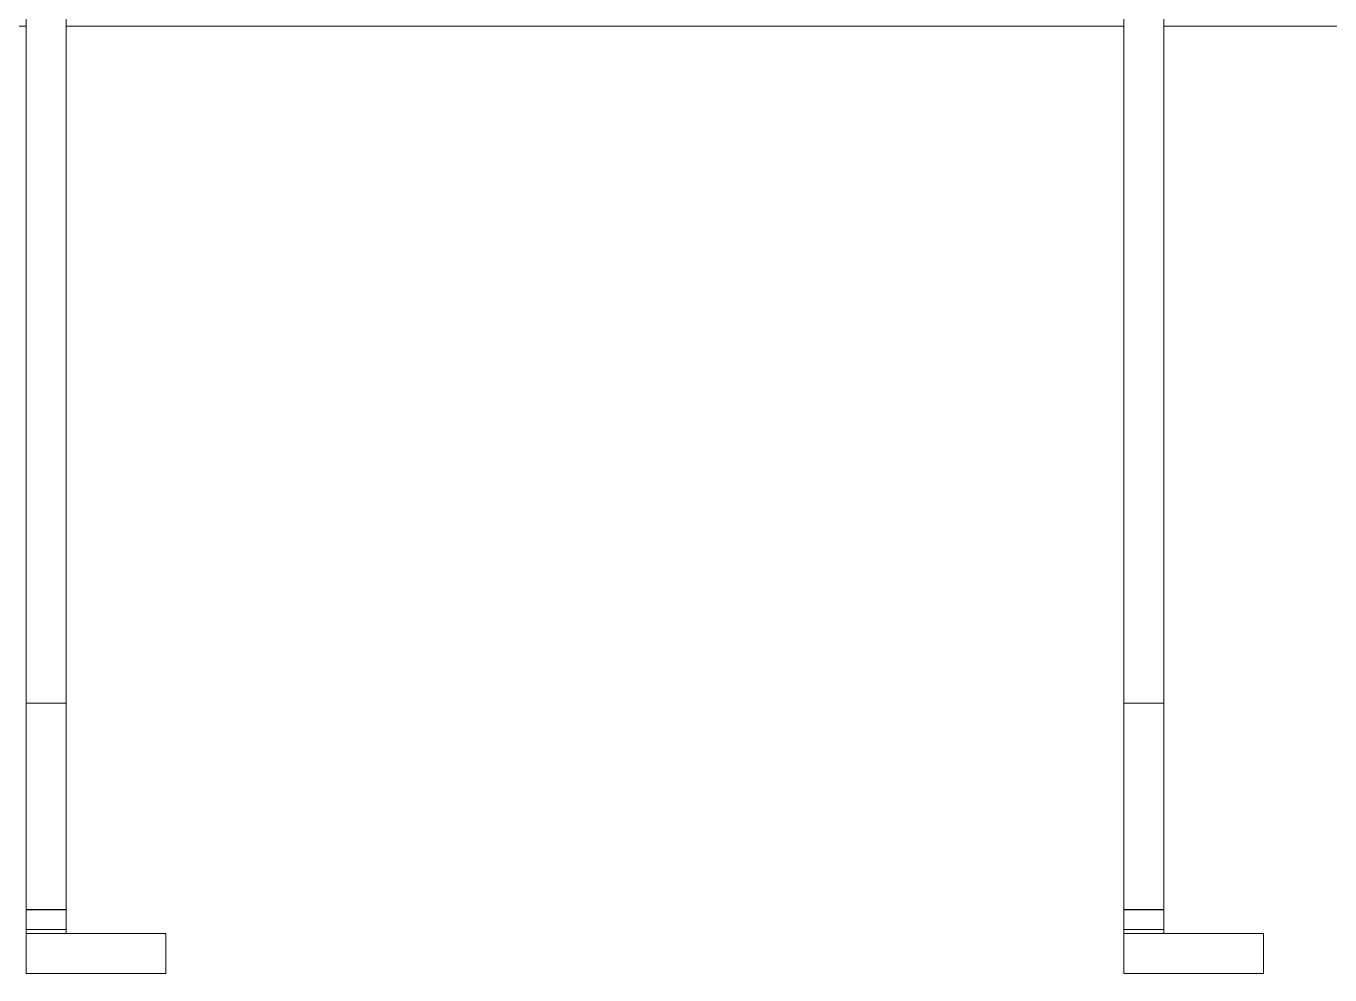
# Model space of a CAD drawing. Header units: millimetres. Extents: x -46169 to 237885, y -84465 to 18123.
# Drawn here: x 222310.4 to 222637.1, y -80952.7 to -80715.1 of the extents above; entities that cross this region are included whole.
import ezdxf

# ---------------------------------------------------------------- set-up
doc = ezdxf.new("R2010")
doc.units = ezdxf.units.MM
doc.header["$MEASUREMENT"] = 0
doc.linetypes.add('Wipeout_Contour', pattern=[1000, 0, -1000])
doc.layers.add('New_A-20-M_Floor_Slab', color=7, linetype='Continuous')
doc.layers.add('New_A-35-M_FFE_Fixed', color=7, linetype='Continuous')
doc.layers.add('New_A-20-M_Floor_Slab_Pen_No__87', color=8, linetype='Continuous', lineweight=20)
doc.layers.add('New_A-35-M_FFE_Fixed_Pen_No__93', color=8, linetype='Continuous', lineweight=13)

# ---------------------------------------------------------------- blocks, each defined once
blk = doc.blocks.new('Section Elem_266_4', base_point=(208268.76, -84332.61))
at = {"color": 254, "linetype": 'Wipeout_Contour', "lineweight": 0, "ltscale": 43042086.18620662}
blk.add_wipeout([(222238.62, -80784.11), (222303.32, -80784.11), (222303.32, -80953.11), (233391.17, -80953.11), (233391.17, -80952.86), (233326.46, -80952.86), (233326.46, -80783.86), (233391.17, -80783.86), (233391.17, -80715.11), (233320.44, -80715.11), (233320.44, -80952.36), (233285.44, -80952.36), (233285.44, -80942.36), (233310.44, -80942.36), (233310.44, -80715.11), (233045.44, -80715.11), (233045.44, -80952.36), (233010.44, -80952.36), (233010.44, -80942.36), (233035.44, -80942.36), (233035.44, -80715.11), (232495.44, -80715.11), (232495.44, -80942.36), (232520.94, -80942.36), (232520.94, -80952.36), (232459.94, -80952.36), (232459.94, -80942.36), (232485.44, -80942.36), (232485.44, -80715.11), (231945.44, -80715.11), (231945.44, -80942.36), (231970.44, -80942.36), (231970.44, -80952.36), (231909.94, -80952.36), (231909.94, -80942.36), (231935.44, -80942.36), (231935.44, -80715.11), (231395.44, -80715.11), (231395.44, -80942.36), (231420.44, -80942.36), (231420.44, -80952.36), (231359.94, -80952.36), (231359.94, -80942.36), (231385.44, -80942.36), (231385.44, -80715.11), (230845.44, -80715.11), (230845.44, -80942.36), (230870.44, -80942.36), (230870.44, -80952.36), (230809.94, -80952.36), (230809.94, -80942.36), (230835.44, -80942.36), (230835.44, -80715.11), (230295.44, -80715.11), (230295.44, -80942.36), (230320.44, -80942.36), (230320.44, -80952.36), (230259.94, -80952.36), (230259.94, -80942.36), (230285.44, -80942.36), (230285.44, -80715.11), (229745.44, -80715.11), (229745.44, -80942.36), (229770.44, -80942.36), (229770.44, -80952.36), (229710.44, -80952.36), (229710.44, -80942.36), (229735.44, -80942.36), (229735.44, -80715.11), (229195.44, -80715.11), (229195.44, -80942.36), (229220.94, -80942.36), (229220.94, -80952.36), (229159.94, -80952.36), (229159.94, -80942.36), (229185.44, -80942.36), (229185.44, -80715.11), (228645.44, -80715.11), (228645.44, -80942.36), (228670.44, -80942.36), (228670.44, -80952.36), (228610.44, -80952.36), (228610.44, -80942.36), (228635.44, -80942.36), (228635.44, -80715.11), (228095.44, -80715.11), (228095.44, -80942.36), (228120.94, -80942.36), (228120.94, -80952.36), (228059.94, -80952.36), (228059.94, -80942.36), (228085.44, -80942.36), (228085.44, -80715.11), (227545.44, -80715.11), (227545.44, -80942.36), (227570.44, -80942.36), (227570.44, -80952.36), (227510.44, -80952.36), (227510.44, -80942.36), (227535.44, -80942.36), (227535.44, -80715.11), (226995.44, -80715.11), (226995.44, -80942.36), (227020.94, -80942.36), (227020.94, -80952.36), (226959.94, -80952.36), (226959.94, -80942.36), (226985.44, -80942.36), (226985.44, -80715.11), (226445.44, -80715.11), (226445.44, -80942.36), (226470.44, -80942.36), (226470.44, -80952.36), (226409.94, -80952.36), (226409.94, -80942.36), (226435.44, -80942.36), (226435.44, -80715.11), (225895.44, -80715.11), (225895.44, -80942.36), (225920.44, -80942.36), (225920.44, -80952.36), (225860.44, -80952.36), (225860.44, -80942.36), (225885.44, -80942.36), (225885.44, -80715.11), (225345.44, -80715.11), (225345.44, -80942.36), (225370.94, -80942.36), (225370.94, -80952.36), (225309.94, -80952.36), (225309.94, -80942.36), (225335.44, -80942.36), (225335.44, -80715.11), (224795.44, -80715.11), (224795.44, -80942.36), (224820.44, -80942.36), (224820.44, -80952.36), (224760.44, -80952.36), (224760.44, -80942.36), (224785.44, -80942.36), (224785.44, -80715.11), (224245.44, -80715.11), (224245.44, -80942.36), (224270.94, -80942.36), (224270.94, -80952.36), (224209.94, -80952.36), (224209.94, -80942.36), (224235.44, -80942.36), (224235.44, -80715.11), (223695.44, -80715.11), (223695.44, -80942.36), (223720.44, -80942.36), (223720.44, -80952.36), (223660.44, -80952.36), (223660.44, -80942.36), (223685.44, -80942.36), (223685.44, -80715.11), (223145.44, -80715.11), (223145.44, -80942.36), (223170.94, -80942.36), (223170.94, -80952.36), (223109.94, -80952.36), (223109.94, -80942.36), (223135.44, -80942.36), (223135.44, -80715.11), (222595.44, -80715.11), (222595.44, -80942.36), (222620.44, -80942.36), (222620.44, -80952.36), (222585.44, -80952.36), (222585.44, -80715.11), (222320.44, -80715.11), (222320.44, -80942.36), (222345.44, -80942.36), (222345.44, -80952.36), (222310.44, -80952.36), (222310.44, -80715.11), (222238.62, -80715.11)], dxfattribs=at).dxf.layer = 'New_A-20-M_Floor_Slab'
at = {"layer": 'New_A-20-M_Floor_Slab_Pen_No__87', "linetype": 'Continuous'}
for p, q in [((222310.44, -80715.11), (222238.62, -80715.11)), ((222585.44, -80715.11), (222320.44, -80715.11)), ((223135.44, -80715.11), (222595.44, -80715.11))]:
    blk.add_line(p, q, dxfattribs=at)
blk = doc.blocks.new('Section Elem_282_4', base_point=(208268.76, -84332.61))
at = {"color": 254, "linetype": 'Wipeout_Contour', "lineweight": 0, "ltscale": 947164.476056}
blk.add_wipeout([(222585.44, -80884.65), (222595.44, -80884.65), (222595.44, -80651.97), (222585.44, -80651.97)], dxfattribs=at).dxf.layer = 'New_A-35-M_FFE_Fixed'
at = {"color": 254, "linetype": 'Wipeout_Contour', "lineweight": 0, "ltscale": 946310.450297}
blk.add_wipeout([(222310.44, -80895.1), (222310.44, -80904.95), (222320.44, -80904.95), (222320.44, -80895.1)], dxfattribs=at).dxf.layer = 'New_A-35-M_FFE_Fixed'
at = {"color": 254, "linetype": 'Wipeout_Contour', "lineweight": 0, "ltscale": 947344.21103}
blk.add_wipeout([(222585.44, -80904.95), (222595.44, -80904.95), (222595.44, -80895.1), (222585.44, -80895.1)], dxfattribs=at).dxf.layer = 'New_A-35-M_FFE_Fixed'
at = {"color": 254, "linetype": 'Wipeout_Contour', "lineweight": 0, "ltscale": 947394.698377}
blk.add_wipeout([(222595.44, -80937.2), (222595.44, -80936.74), (222585.44, -80936.74), (222585.44, -80937.2)], dxfattribs=at).dxf.layer = 'New_A-35-M_FFE_Fixed'
at = {"color": 254, "linetype": 'Wipeout_Contour', "lineweight": 0, "ltscale": 946363.78809}
blk.add_wipeout([(222310.44, -80938.58), (222310.44, -80939.44), (222320.44, -80939.44), (222320.44, -80938.58)], dxfattribs=at).dxf.layer = 'New_A-35-M_FFE_Fixed'
at = {"color": 254, "linetype": 'Wipeout_Contour', "lineweight": 0, "ltscale": 946422.192128}
blk.add_wipeout([(222310.44, -80952.36), (222345.44, -80952.36), (222345.44, -80942.36), (222310.44, -80942.36)], dxfattribs=at).dxf.layer = 'New_A-35-M_FFE_Fixed'
at = {"color": 254, "linetype": 'Wipeout_Contour', "lineweight": 0, "ltscale": 947455.88899}
blk.add_wipeout([(222585.44, -80952.36), (222620.44, -80952.36), (222620.44, -80942.36), (222585.44, -80942.36)], dxfattribs=at).dxf.layer = 'New_A-35-M_FFE_Fixed'
at = {"layer": 'New_A-35-M_FFE_Fixed_Pen_No__93', "linetype": 'Continuous'}
for p, q in [((222345.44, -80952.36), (222345.44, -80942.36)), ((222620.44, -80952.36), (222620.44, -80942.36)), ((222345.44, -80952.36), (222310.44, -80952.36)), ((222620.44, -80952.36), (222585.44, -80952.36))]:
    blk.add_line(p, q, dxfattribs=at)
at = {"color": 254, "linetype": 'Wipeout_Contour', "lineweight": 0, "ltscale": 946296.569219}
blk.add_wipeout([(222310.44, -80884.65), (222310.44, -80895.1), (222320.44, -80895.1), (222320.44, -80884.65)], dxfattribs=at).dxf.layer = 'New_A-35-M_FFE_Fixed'
at = {"color": 254, "linetype": 'Wipeout_Contour', "lineweight": 0, "ltscale": 947330.3451}
blk.add_wipeout([(222595.44, -80884.65), (222585.44, -80884.65), (222585.44, -80895.1), (222595.44, -80895.1)], dxfattribs=at).dxf.layer = 'New_A-35-M_FFE_Fixed'
at = {"color": 254, "linetype": 'Wipeout_Contour', "lineweight": 0, "ltscale": 946323.298111}
blk.add_wipeout([(222310.44, -80904.95), (222310.44, -80913.88), (222320.44, -80913.88), (222320.44, -80904.95)], dxfattribs=at).dxf.layer = 'New_A-35-M_FFE_Fixed'
at = {"color": 254, "linetype": 'Wipeout_Contour', "lineweight": 0, "ltscale": 947357.044825}
blk.add_wipeout([(222595.44, -80913.88), (222595.44, -80904.95), (222585.44, -80904.95), (222585.44, -80913.88)], dxfattribs=at).dxf.layer = 'New_A-35-M_FFE_Fixed'
at = {"color": 254, "linetype": 'Wipeout_Contour', "lineweight": 0, "ltscale": 947395.439145}
blk.add_wipeout([(222585.44, -80937.82), (222595.44, -80937.82), (222595.44, -80937.2), (222585.44, -80937.2)], dxfattribs=at).dxf.layer = 'New_A-35-M_FFE_Fixed'
at = {"color": 254, "linetype": 'Wipeout_Contour', "lineweight": 0, "ltscale": 946365.021318}
blk.add_wipeout([(222310.44, -80939.44), (222310.44, -80940.38), (222320.44, -80940.38), (222320.44, -80939.44)], dxfattribs=at).dxf.layer = 'New_A-35-M_FFE_Fixed'
at = {"layer": 'New_A-35-M_FFE_Fixed_Pen_No__93', "linetype": 'Continuous'}
for p, q in [((222585.44, -80884.65), (222585.44, -80651.97)), ((222595.44, -80884.65), (222595.44, -80651.97)), ((222595.44, -80884.65), (222585.44, -80884.65)), ((222585.44, -80895.1), (222585.44, -80884.65)), ((222595.44, -80895.1), (222595.44, -80884.65)), ((222310.44, -80895.1), (222310.44, -80904.95)), ((222320.44, -80895.1), (222320.44, -80904.95)), ((222585.44, -80904.95), (222585.44, -80895.1)), ((222595.44, -80904.95), (222595.44, -80895.1))]:
    blk.add_line(p, q, dxfattribs=at)
at = {"color": 254, "linetype": 'Wipeout_Contour', "lineweight": 0, "ltscale": 946040.897413}
blk.add_wipeout([(222310.44, -80884.65), (222320.44, -80884.65), (222320.44, -80520.48), (222310.44, -80520.48)], dxfattribs=at).dxf.layer = 'New_A-35-M_FFE_Fixed'
at = {"color": 254, "linetype": 'Wipeout_Contour', "lineweight": 0, "ltscale": 946334.701676}
blk.add_wipeout([(222310.44, -80913.88), (222310.44, -80921.62), (222320.44, -80921.62), (222320.44, -80913.88)], dxfattribs=at).dxf.layer = 'New_A-35-M_FFE_Fixed'
at = {"color": 254, "linetype": 'Wipeout_Contour', "lineweight": 0, "ltscale": 947368.435947}
blk.add_wipeout([(222595.44, -80921.62), (222595.44, -80913.88), (222585.44, -80913.88), (222585.44, -80921.62)], dxfattribs=at).dxf.layer = 'New_A-35-M_FFE_Fixed'
at = {"color": 254, "linetype": 'Wipeout_Contour', "lineweight": 0, "ltscale": 946362.678226}
blk.add_wipeout([(222310.44, -80937.82), (222310.44, -80938.58), (222320.44, -80938.58), (222320.44, -80937.82)], dxfattribs=at).dxf.layer = 'New_A-35-M_FFE_Fixed'
at = {"color": 254, "linetype": 'Wipeout_Contour', "lineweight": 0, "ltscale": 947397.490624}
blk.add_wipeout([(222595.44, -80939.44), (222595.44, -80938.58), (222585.44, -80938.58), (222585.44, -80939.44)], dxfattribs=at).dxf.layer = 'New_A-35-M_FFE_Fixed'
at = {"color": 254, "linetype": 'Wipeout_Contour', "lineweight": 0, "ltscale": 946367.682177}
blk.add_wipeout([(222310.44, -80941.36), (222310.44, -80942.36), (222320.44, -80942.36), (222320.44, -80941.36)], dxfattribs=at).dxf.layer = 'New_A-35-M_FFE_Fixed'
at = {"layer": 'New_A-35-M_FFE_Fixed_Pen_No__93', "linetype": 'Continuous'}
for p, q in [((222310.44, -80651.97), (222310.44, -80884.65)), ((222320.44, -80651.97), (222320.44, -80884.65)), ((222310.44, -80884.65), (222310.44, -80895.1)), ((222310.44, -80884.65), (222320.44, -80884.65)), ((222320.44, -80884.65), (222320.44, -80895.1)), ((222310.44, -80904.95), (222310.44, -80913.88)), ((222320.44, -80904.95), (222320.44, -80913.88)), ((222585.44, -80913.88), (222585.44, -80904.95)), ((222595.44, -80913.88), (222595.44, -80904.95))]:
    blk.add_line(p, q, dxfattribs=at)
at = {"color": 254, "linetype": 'Wipeout_Contour', "lineweight": 0, "ltscale": 946344.2961}
blk.add_wipeout([(222320.44, -80921.62), (222310.44, -80921.62), (222310.44, -80927.91), (222320.44, -80927.91)], dxfattribs=at).dxf.layer = 'New_A-35-M_FFE_Fixed'
at = {"color": 254, "linetype": 'Wipeout_Contour', "lineweight": 0, "ltscale": 947378.019901}
blk.add_wipeout([(222595.44, -80927.91), (222595.44, -80921.62), (222585.44, -80921.62), (222585.44, -80927.91)], dxfattribs=at).dxf.layer = 'New_A-35-M_FFE_Fixed'
at = {"color": 254, "linetype": 'Wipeout_Contour', "lineweight": 0, "ltscale": 946360.992794}
blk.add_wipeout([(222310.44, -80936.74), (222310.44, -80937.2), (222320.44, -80937.2), (222320.44, -80936.74)], dxfattribs=at).dxf.layer = 'New_A-35-M_FFE_Fixed'
at = {"color": 254, "linetype": 'Wipeout_Contour', "lineweight": 0, "ltscale": 946366.330518}
blk.add_wipeout([(222310.44, -80940.38), (222310.44, -80941.36), (222320.44, -80941.36), (222320.44, -80940.38)], dxfattribs=at).dxf.layer = 'New_A-35-M_FFE_Fixed'
at = {"color": 254, "linetype": 'Wipeout_Contour', "lineweight": 0, "ltscale": 947396.38197}
blk.add_wipeout([(222595.44, -80937.82), (222585.44, -80937.82), (222585.44, -80938.58), (222595.44, -80938.58)], dxfattribs=at).dxf.layer = 'New_A-35-M_FFE_Fixed'
at = {"layer": 'New_A-35-M_FFE_Fixed_Pen_No__93', "linetype": 'Continuous'}
for p, q in [((222310.44, -80913.88), (222310.44, -80921.62)), ((222320.44, -80913.88), (222320.44, -80921.62)), ((222585.44, -80921.62), (222585.44, -80913.88)), ((222595.44, -80921.62), (222595.44, -80913.88)), ((222310.44, -80940.38), (222310.44, -80941.36)), ((222320.44, -80940.38), (222320.44, -80941.36)), ((222310.44, -80941.36), (222310.44, -80942.36)), ((222310.44, -80941.36), (222320.44, -80941.36)), ((222310.44, -80952.36), (222310.44, -80942.36)), ((222345.44, -80942.36), (222310.44, -80942.36)), ((222320.44, -80941.36), (222320.44, -80942.36))]:
    blk.add_line(p, q, dxfattribs=at)
at = {"color": 254, "linetype": 'Wipeout_Contour', "lineweight": 0, "ltscale": 947385.489945}
blk.add_wipeout([(222595.44, -80927.91), (222585.44, -80927.91), (222585.44, -80932.55), (222595.44, -80932.55)], dxfattribs=at).dxf.layer = 'New_A-35-M_FFE_Fixed'
at = {"color": 254, "linetype": 'Wipeout_Contour', "lineweight": 0, "ltscale": 946361.734371}
blk.add_wipeout([(222310.44, -80937.82), (222320.44, -80937.82), (222320.44, -80937.2), (222310.44, -80937.2)], dxfattribs=at).dxf.layer = 'New_A-35-M_FFE_Fixed'
at = {"color": 254, "linetype": 'Wipeout_Contour', "lineweight": 0, "ltscale": 947394.18813}
blk.add_wipeout([(222595.44, -80936.74), (222595.44, -80936.45), (222585.44, -80936.45), (222585.44, -80936.74)], dxfattribs=at).dxf.layer = 'New_A-35-M_FFE_Fixed'
at = {"color": 254, "linetype": 'Wipeout_Contour', "lineweight": 0, "ltscale": 947398.722505}
blk.add_wipeout([(222595.44, -80940.38), (222595.44, -80939.44), (222585.44, -80939.44), (222585.44, -80940.38)], dxfattribs=at).dxf.layer = 'New_A-35-M_FFE_Fixed'
at = {"layer": 'New_A-35-M_FFE_Fixed_Pen_No__93', "linetype": 'Continuous'}
for p, q in [((222585.44, -80927.91), (222585.44, -80921.62)), ((222595.44, -80927.91), (222595.44, -80921.62)), ((222310.44, -80938.58), (222310.44, -80939.44)), ((222310.44, -80939.44), (222310.44, -80940.38)), ((222320.44, -80938.58), (222320.44, -80939.44)), ((222320.44, -80939.44), (222320.44, -80940.38))]:
    blk.add_line(p, q, dxfattribs=at)
at = {"color": 254, "linetype": 'Wipeout_Contour', "lineweight": 0, "ltscale": 946360.221584}
blk.add_wipeout([(222310.44, -80936.36), (222310.44, -80936.45), (222320.44, -80936.45), (222320.44, -80936.36)], dxfattribs=at).dxf.layer = 'New_A-35-M_FFE_Fixed'
at = {"color": 254, "linetype": 'Wipeout_Contour', "lineweight": 0, "ltscale": 947393.207072}
blk.add_wipeout([(222585.44, -80935.4), (222585.44, -80936.36), (222595.44, -80936.36), (222595.44, -80935.4)], dxfattribs=at).dxf.layer = 'New_A-35-M_FFE_Fixed'
at = {"color": 254, "linetype": 'Wipeout_Contour', "lineweight": 0, "ltscale": 947401.380462}
blk.add_wipeout([(222595.44, -80941.36), (222585.44, -80941.36), (222585.44, -80942.36), (222595.44, -80942.36)], dxfattribs=at).dxf.layer = 'New_A-35-M_FFE_Fixed'
at = {"color": 254, "linetype": 'Wipeout_Contour', "lineweight": 0, "ltscale": 946360.481989}
blk.add_wipeout([(222310.44, -80936.45), (222310.44, -80936.74), (222320.44, -80936.74), (222320.44, -80936.45)], dxfattribs=at).dxf.layer = 'New_A-35-M_FFE_Fixed'
at = {"color": 254, "linetype": 'Wipeout_Contour', "lineweight": 0, "ltscale": 947393.928009}
blk.add_wipeout([(222595.44, -80936.45), (222595.44, -80936.36), (222585.44, -80936.36), (222585.44, -80936.45)], dxfattribs=at).dxf.layer = 'New_A-35-M_FFE_Fixed'
at = {"color": 254, "linetype": 'Wipeout_Contour', "lineweight": 0, "ltscale": 947400.030277}
blk.add_wipeout([(222595.44, -80941.36), (222595.44, -80940.38), (222585.44, -80940.38), (222585.44, -80941.36)], dxfattribs=at).dxf.layer = 'New_A-35-M_FFE_Fixed'
at = {"layer": 'New_A-35-M_FFE_Fixed_Pen_No__93', "linetype": 'Continuous'}
for p, q in [((222585.44, -80937.82), (222585.44, -80937.2)), ((222595.44, -80937.82), (222595.44, -80937.2)), ((222585.44, -80938.58), (222585.44, -80937.82)), ((222585.44, -80939.44), (222585.44, -80938.58)), ((222585.44, -80940.38), (222585.44, -80939.44)), ((222585.44, -80941.36), (222585.44, -80940.38)), ((222595.44, -80938.58), (222595.44, -80937.82)), ((222595.44, -80939.44), (222595.44, -80938.58)), ((222595.44, -80940.38), (222595.44, -80939.44)), ((222595.44, -80941.36), (222595.44, -80940.38)), ((222595.44, -80941.36), (222585.44, -80941.36)), ((222585.44, -80942.36), (222585.44, -80941.36)), ((222585.44, -80952.36), (222585.44, -80942.36)), ((222620.44, -80942.36), (222585.44, -80942.36)), ((222595.44, -80942.36), (222595.44, -80941.36))]:
    blk.add_line(p, q, dxfattribs=at)
at = {"color": 254, "linetype": 'Wipeout_Contour', "lineweight": 0, "ltscale": 946356.896893}
blk.add_wipeout([(222310.44, -80932.55), (222310.44, -80935.4), (222320.44, -80935.4), (222320.44, -80932.55)], dxfattribs=at).dxf.layer = 'New_A-35-M_FFE_Fixed'
at = {"color": 254, "linetype": 'Wipeout_Contour', "lineweight": 0, "ltscale": 947390.606946}
blk.add_wipeout([(222595.44, -80932.55), (222585.44, -80932.55), (222585.44, -80935.4), (222595.44, -80935.4)], dxfattribs=at).dxf.layer = 'New_A-35-M_FFE_Fixed'
at = {"layer": 'New_A-35-M_FFE_Fixed_Pen_No__93', "linetype": 'Continuous'}
for p, q in [((222585.44, -80932.55), (222585.44, -80927.91)), ((222595.44, -80932.55), (222595.44, -80927.91)), ((222585.44, -80935.4), (222585.44, -80932.55)), ((222595.44, -80935.4), (222595.44, -80932.55)), ((222585.44, -80936.36), (222585.44, -80935.4)), ((222595.44, -80936.36), (222585.44, -80936.36)), ((222585.44, -80936.45), (222585.44, -80936.36)), ((222585.44, -80936.74), (222585.44, -80936.45)), ((222585.44, -80937.2), (222585.44, -80936.74)), ((222595.44, -80936.36), (222595.44, -80935.4)), ((222595.44, -80936.45), (222595.44, -80936.36)), ((222595.44, -80936.74), (222595.44, -80936.45)), ((222595.44, -80937.2), (222595.44, -80936.74))]:
    blk.add_line(p, q, dxfattribs=at)
at = {"color": 254, "linetype": 'Wipeout_Contour', "lineweight": 0, "ltscale": 946351.774303}
blk.add_wipeout([(222310.44, -80927.91), (222310.44, -80932.55), (222320.44, -80932.55), (222320.44, -80927.91)], dxfattribs=at).dxf.layer = 'New_A-35-M_FFE_Fixed'
at = {"color": 254, "linetype": 'Wipeout_Contour', "lineweight": 0, "ltscale": 946359.49986}
blk.add_wipeout([(222310.44, -80936.36), (222320.44, -80936.36), (222320.44, -80935.4), (222310.44, -80935.4)], dxfattribs=at).dxf.layer = 'New_A-35-M_FFE_Fixed'
at = {"layer": 'New_A-35-M_FFE_Fixed_Pen_No__93', "linetype": 'Continuous'}
for p, q in [((222310.44, -80921.62), (222310.44, -80927.91)), ((222320.44, -80921.62), (222320.44, -80927.91)), ((222310.44, -80927.91), (222310.44, -80932.55)), ((222320.44, -80927.91), (222320.44, -80932.55)), ((222310.44, -80932.55), (222310.44, -80935.4)), ((222320.44, -80932.55), (222320.44, -80935.4)), ((222310.44, -80935.4), (222310.44, -80936.36)), ((222310.44, -80936.36), (222310.44, -80936.45)), ((222310.44, -80936.36), (222320.44, -80936.36)), ((222310.44, -80936.45), (222310.44, -80936.74)), ((222310.44, -80936.74), (222310.44, -80937.2)), ((222310.44, -80937.2), (222310.44, -80937.82)), ((222320.44, -80935.4), (222320.44, -80936.36)), ((222320.44, -80936.36), (222320.44, -80936.45)), ((222320.44, -80936.45), (222320.44, -80936.74)), ((222320.44, -80936.74), (222320.44, -80937.2)), ((222320.44, -80937.2), (222320.44, -80937.82)), ((222310.44, -80937.82), (222310.44, -80938.58)), ((222320.44, -80937.82), (222320.44, -80938.58))]:
    blk.add_line(p, q, dxfattribs=at)

msp = doc.modelspace()

# ---------------------------------------------------------------- block references
at = {"layer": 'New_A-20-M_Floor_Slab'}
msp.add_blockref('Section Elem_266_4', (208268.76, -84332.61), dxfattribs=at)

# ---------------------------------------------------------------- next in the draw order: block references
at = {"layer": 'New_A-35-M_FFE_Fixed'}
msp.add_blockref('Section Elem_282_4', (208268.76, -84332.61), dxfattribs=at)

doc.saveas('drawing.dxf')
